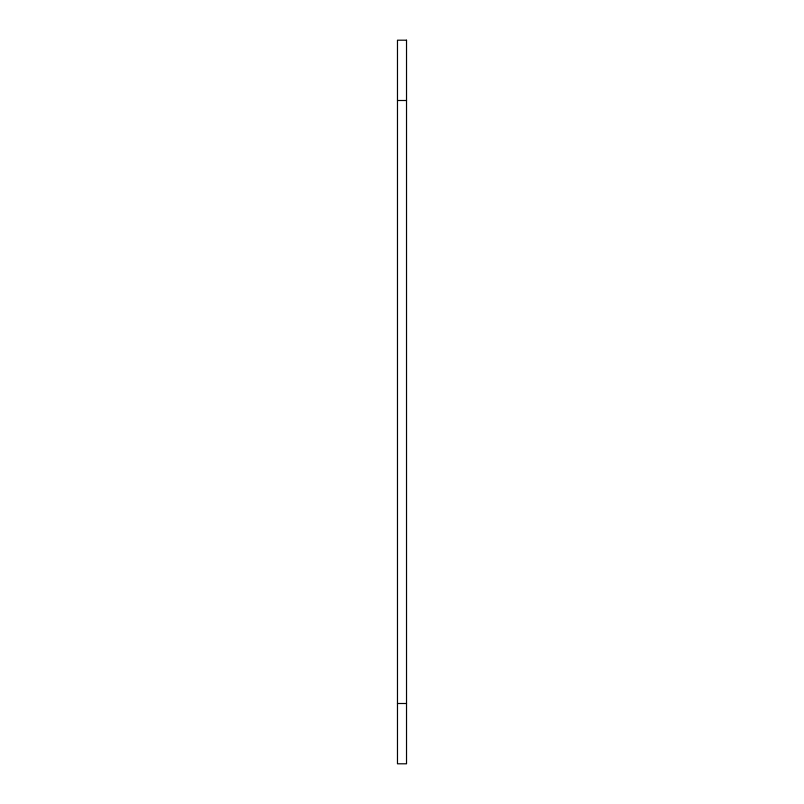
<?xml version="1.0" encoding="UTF-8"?>
<svg xmlns="http://www.w3.org/2000/svg" width="804" height="804" viewBox="0 0 804 804"><rect width="100%" height="100%" fill="white"/><g stroke="black" fill="none" stroke-linecap="round" stroke-linejoin="round"><path stroke-width="1.21" d="M397.477 100.5L406.522 100.5M397.477 703.5L406.522 703.5M406.522 40.2L397.477 40.2L397.477 763.8L406.522 763.8L406.522 40.2"/></g></svg>
